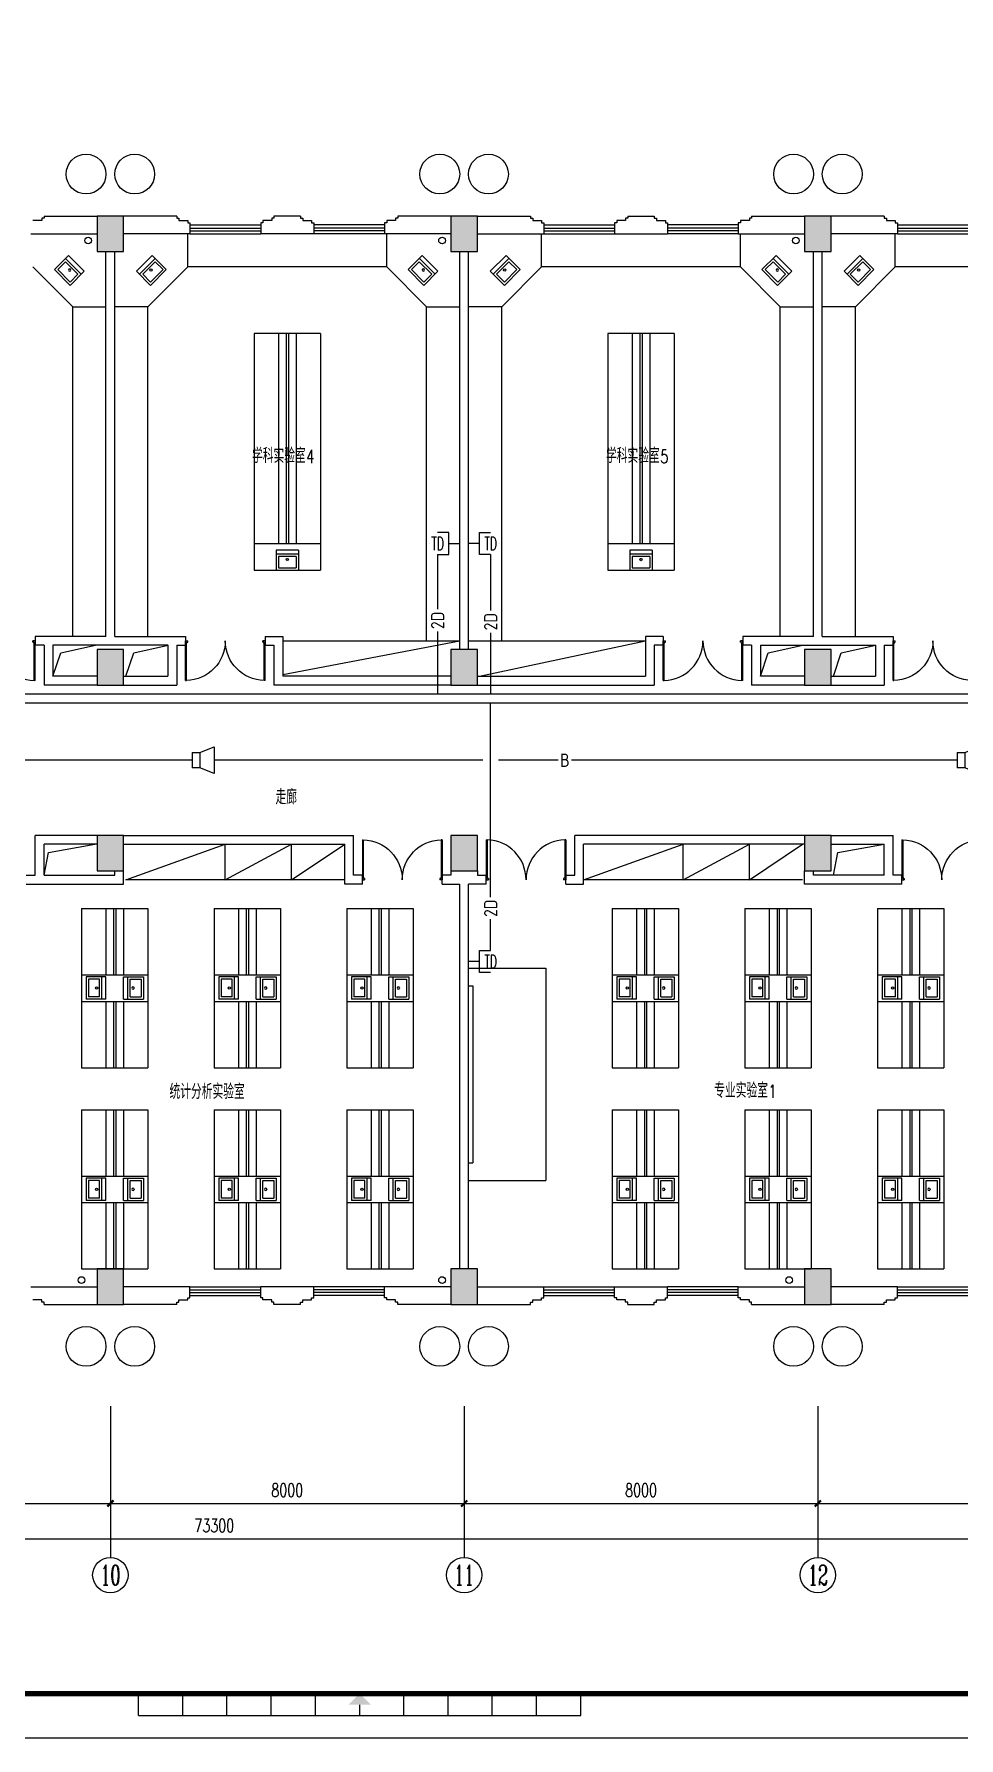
# Model space of a CAD drawing. Extents: x 190999 to 834799, y -200814 to 215286.
# Drawn here: x 361987 to 382901, y -12314 to 26201 of the extents above; entities that cross this region are included whole.
import ezdxf
from ezdxf.enums import TextEntityAlignment as Align

# ---------------------------------------------------------------- set-up
doc = ezdxf.new("R2010")
doc.units = 0
doc.header["$LTSCALE"] = 1000
doc.header["$MEASUREMENT"] = 0
for name, color, linetype in [('00-EQUIP', 3, 'Continuous'), ('00-SIG_TEXT', 7, 'Continuous'), ('00-WIRE-4', 6, 'Continuous'), ('A-墙线', 2, 'Continuous'), ('A-外包装修', 250, 'Continuous'), ('A-外窗', 145, 'Continuous'), ('A-家具', 250, 'Continuous'), ('A-门', 167, 'Continuous'), ('AXIS', 3, 'Continuous'), ('AXIS_TEXT', 7, 'Continuous'), ('COLUMN', 2, 'Continuous'), ('PUB_HATCH', 250, 'Continuous'), ('图框', 189, 'Continuous'), ('房间名称', 7, 'Continuous'), ('桥架', 1, 'Continuous'), ('洞口线', 177, 'Continuous'), ('雨水管', 3, 'Continuous')]:
    doc.layers.add(name, color=color, linetype=linetype)
doc.styles.add('-GBCBIGGBENOR', font='GBENOR.shx', dxfattribs={"bigfont": 'GBCBIG.shx'})
doc.styles.add('_COMPLEX', font='COMPLEX.shx', dxfattribs={"width": 0.5})
doc.styles.add('_TCH_AXIS', font='COMPLEX', dxfattribs={"bigfont": 'GBCBIG'})
doc.styles.add('_TCH_DIM', font='SIMPLEX', dxfattribs={"bigfont": 'GBCBIG'})
doc.styles.add('COMPLEX', font='COMPLEX')
doc.styles.add('DIM_FONT', font='SIMPLEX', dxfattribs={"width": 0.7, "bigfont": 'GBCBIG'})
doc.styles.get("Standard").update_dxf_attribs({"font": 'simhei.ttf'})
doc.styles.add('zz-1', font='arial.ttf', dxfattribs={"width": 0.8})
doc.dimstyles.new('DIMN', dxfattribs={"dimtxt": 300, "dimasz": 100, "dimexe": 250, "dimexo": 300, "dimgap": 150, "dimtad": 1, "dimdec": 0, "dimzin": 0, "dimdsep": 46, "dimtxsty": 'DIM_FONT', "dimblk": 'ARCHTICK', "dimcen": 0.09, "dimclrt": 7, "dimazin": 2, "dimtfac": 1, "dimtdec": 0, "dimtix": 1, "dimtmove": 2, "dimatfit": 3, "dimfxl": 0, "dimtolj": 1, "dimtzin": 0, "dimarcsym": 0})

# ---------------------------------------------------------------- blocks, each defined once
blk = doc.blocks.new('TJAD_TK_A0')
at = {"layer": '图框'}
for p, q in [((1517.5, -436.65), (1517.5, -431.65)), ((1527.5, -436.65), (1527.5, -431.65)), ((1537.5, -436.65), (1537.5, -431.65)), ((1547.5, -436.65), (1547.5, -431.65)), ((1557.5, -436.65), (1557.5, -431.65)), ((1577.5, -436.65), (1577.5, -431.65)), ((1587.5, -436.65), (1587.5, -431.65)), ((1597.5, -436.65), (1597.5, -431.65)), ((1607.5, -436.65), (1607.5, -431.65)), ((1617.5, -436.65), (1617.5, -431.65)), ((1517.5, -436.65), (1617.5, -436.65)), ((973, -441.7), (2162, -441.7))]:
    blk.add_line(p, q, dxfattribs=at)
at = {"layer": '图框', "const_width": 1.2}
blk.add_lwpolyline([(2152, -431.7), (2152, 389.3), (998, 389.3), (998, -431.7)], close=True, dxfattribs=at)
at = {"layer": '图框', "const_width": 0.3}
blk.add_lwpolyline([(1567.5, -434.15), (1567.5, -436.65)], dxfattribs=at)
at = {"layer": '图框'}
blk.add_solid([(1570, -434.15), (1565, -434.15), (1567.5, -431.65)], dxfattribs=at)
blk = doc.blocks.new('m1800')
at = {"layer": 'A-墙线'}
for p, q in [((-900, -100), (-900, 100)), ((900, -100), (900, 100))]:
    blk.add_line(p, q, dxfattribs=at)
at = {"layer": 'A-门'}
for p, q in [((-900, 900), (-900, 0)), ((-900, 900), (-880, 900)), ((-880, 900), (-880, 50)), ((880, 900), (880, 50)), ((900, 900), (880, 900)), ((900, 900), (900, 0)), ((-900, 50), (-870, 50)), ((-900, 0), (-850, 0)), ((-870, 50), (-870, 30)), ((-870, 30), (-850, 30)), ((-850, 30), (-850, 0)), ((850, 30), (850, 0)), ((870, 30), (850, 30)), ((900, 0), (850, 0)), ((870, 50), (870, 30)), ((900, 50), (870, 50))]:
    blk.add_line(p, q, dxfattribs=at)
for centre, start, end in [((-900, 0), 0, 88.7267), ((900, 0), 91.2733, 180)]:
    blk.add_arc(centre, 900, start, end, dxfattribs=at)
blk = doc.blocks.new('_ArchTick')
at = {"const_width": 0.5}
blk.add_lwpolyline([(-0.7, -0.7), (0.7, 0.7)], dxfattribs=at)
blk = doc.blocks.new('*D1012')
at = {"layer": 'AXIS', "color": 0, "lineweight": -2}
for p, q in [((355712, -5614), (355712, -7264)), ((363712, -5614), (363712, -7264)), ((355712, -7014), (363712, -7014))]:
    blk.add_line(p, q, dxfattribs=at)
at = {"layer": 'Defpoints', "color": 0}
for p in [(355712, -5314), (363712, -5314), (363712, -7014)]:
    blk.add_point(p, dxfattribs=at)
at = {"layer": 'AXIS', "color": 0, "lineweight": -2, "xscale": 100, "yscale": 100, "zscale": 100, "rotation": 180}
blk.add_blockref('_ArchTick', (355712, -7014), dxfattribs=at)
at = {"layer": 'AXIS', "color": 0, "lineweight": -2, "xscale": 100, "yscale": 100, "zscale": 100}
blk.add_blockref('_ArchTick', (363712, -7014), dxfattribs=at)
at = {"layer": 'AXIS', "color": 7, "insert": (359712, -6714), "char_height": 300, "attachment_point": 5, "style": 'DIM_FONT'}
blk.add_mtext('\\A1;8000', dxfattribs=at)
blk = doc.blocks.new('*D1013')
at = {"layer": 'AXIS', "color": 0, "lineweight": -2}
for p, q in [((363712, -5614), (363712, -7264)), ((371712, -5614), (371712, -7264)), ((363712, -7014), (371712, -7014))]:
    blk.add_line(p, q, dxfattribs=at)
at = {"layer": 'Defpoints', "color": 0}
for p in [(363712, -5314), (371712, -5314), (371712, -7014)]:
    blk.add_point(p, dxfattribs=at)
at = {"layer": 'AXIS', "color": 0, "lineweight": -2, "xscale": 100, "yscale": 100, "zscale": 100, "rotation": 180}
blk.add_blockref('_ArchTick', (363712, -7014), dxfattribs=at)
at = {"layer": 'AXIS', "color": 0, "lineweight": -2, "xscale": 100, "yscale": 100, "zscale": 100}
blk.add_blockref('_ArchTick', (371712, -7014), dxfattribs=at)
at = {"layer": 'AXIS', "color": 7, "insert": (367712, -6714), "char_height": 300, "attachment_point": 5, "style": 'DIM_FONT'}
blk.add_mtext('\\A1;8000', dxfattribs=at)
blk = doc.blocks.new('*D1014')
at = {"layer": 'AXIS', "color": 0, "lineweight": -2}
for p, q in [((371712, -5614), (371712, -7264)), ((379712, -5614), (379712, -7264)), ((371712, -7014), (379712, -7014))]:
    blk.add_line(p, q, dxfattribs=at)
at = {"layer": 'Defpoints', "color": 0}
for p in [(371712, -5314), (379712, -5314), (379712, -7014)]:
    blk.add_point(p, dxfattribs=at)
at = {"layer": 'AXIS', "color": 0, "lineweight": -2, "xscale": 100, "yscale": 100, "zscale": 100, "rotation": 180}
blk.add_blockref('_ArchTick', (371712, -7014), dxfattribs=at)
at = {"layer": 'AXIS', "color": 0, "lineweight": -2, "xscale": 100, "yscale": 100, "zscale": 100}
blk.add_blockref('_ArchTick', (379712, -7014), dxfattribs=at)
at = {"layer": 'AXIS', "color": 7, "insert": (375712, -6714), "char_height": 300, "attachment_point": 5, "style": 'DIM_FONT'}
blk.add_mtext('\\A1;8000', dxfattribs=at)
blk = doc.blocks.new('*D1015')
at = {"layer": 'AXIS', "color": 0, "lineweight": -2}
for p, q in [((379712, -5614), (379712, -7264)), ((387712, -5614), (387712, -7264)), ((379712, -7014), (387712, -7014))]:
    blk.add_line(p, q, dxfattribs=at)
at = {"layer": 'Defpoints', "color": 0}
for p in [(379712, -5314), (387712, -5314), (387712, -7014)]:
    blk.add_point(p, dxfattribs=at)
at = {"layer": 'AXIS', "color": 0, "lineweight": -2, "xscale": 100, "yscale": 100, "zscale": 100, "rotation": 180}
blk.add_blockref('_ArchTick', (379712, -7014), dxfattribs=at)
at = {"layer": 'AXIS', "color": 0, "lineweight": -2, "xscale": 100, "yscale": 100, "zscale": 100}
blk.add_blockref('_ArchTick', (387712, -7014), dxfattribs=at)
at = {"layer": 'AXIS', "color": 7, "insert": (383712, -6714), "char_height": 300, "attachment_point": 5, "style": 'DIM_FONT'}
blk.add_mtext('\\A1;8000', dxfattribs=at)
blk = doc.blocks.new('*D1019')
at = {"layer": 'AXIS', "color": 0, "lineweight": -2}
for p, q in [((329412, -5614), (329412, -8064)), ((402712, -5614), (402712, -8064)), ((329412, -7814), (402712, -7814))]:
    blk.add_line(p, q, dxfattribs=at)
at = {"layer": 'Defpoints', "color": 0}
for p in [(329412, -5314), (402712, -5314), (402712, -7814)]:
    blk.add_point(p, dxfattribs=at)
at = {"layer": 'AXIS', "color": 0, "lineweight": -2, "xscale": 100, "yscale": 100, "zscale": 100, "rotation": 180}
blk.add_blockref('_ArchTick', (329412, -7814), dxfattribs=at)
at = {"layer": 'AXIS', "color": 0, "lineweight": -2, "xscale": 100, "yscale": 100, "zscale": 100}
blk.add_blockref('_ArchTick', (402712, -7814), dxfattribs=at)
at = {"layer": 'AXIS', "color": 7, "insert": (366062, -7514), "char_height": 300, "attachment_point": 5, "style": 'DIM_FONT'}
blk.add_mtext('\\A1;73300', dxfattribs=at)
blk = doc.blocks.new('_AXISO')
blk.add_circle((0, 0), 0.5)
at = {"layer": 'AXIS_TEXT', "style": 'COMPLEX', "width": 1.041667}
blk.add_attdef('A', text='', height=0.56, dxfattribs=at).set_placement((-0.25, -0.28), (0.25, -0.28), align=Align.FIT)
blk = doc.blocks.new('$plan$00001609')
at = {"linetype": 'Continuous'}
for p, q in [((0, -251), (0, 251)), ((0, 251), (450, 251)), ((93, -251), (93, 251)), ((146, -199), (146, 199)), ((146, 199), (397, 199)), ((397, 199), (397, -199)), ((450, 251), (450, -251)), ((0, -251), (450, -251)), ((146, -199), (397, -199))]:
    blk.add_line(p, q, dxfattribs=at)
blk.add_line((238, 2), (238, 0))
blk.add_arc((212, 0), 26, 4.716, 0, dxfattribs=at)
at = {"style": 'zz-1'}
for tag in ['YSIZE', 'XSIZE']:
    blk.add_attdef(tag, (0, 0), '', height=0.5, dxfattribs=at)
blk = doc.blocks.new('_LINKPT1')
at = {"color": 0}
blk.add_line((0, 0), (0, 0), dxfattribs=at)
blk = doc.blocks.new('IO37IMB6')
for p, q in [((-0.5, 0.499), (-0.5, 0.999)), ((0.5, 0.999), (0.5, 0.499)), ((0.5, 0.499), (-0.5, 0.499)), ((0, 0.5), (0, 0))]:
    blk.add_line(p, q)
at = {"xscale": 0.002, "yscale": 0.002, "zscale": 0.002}
for p in [(0, 1.384), (-0.5, 0.499), (0, 0), (0.5, 0.499)]:
    blk.add_blockref('_LINKPT1', p, dxfattribs=at)
at = {"style": '_COMPLEX', "width": 0.6, "flags": 8}
blk.add_attdef('$TEXT$', text='', height=0.6, dxfattribs=at).set_placement((0, 1), align=Align.MIDDLE_CENTER)
at = {"flags": 9}
blk.add_attdef('A', (0, 0), '', height=0.00002, dxfattribs=at)
blk = doc.blocks.new('OS28WV87')
for p, q in [((0, 0.35), (0, -0.35)), ((0, 0.35), (0.35, 0.35)), ((0.35, 0.35), (1, 0.6)), ((0.35, 0.35), (0.35, -0.35)), ((1, 0.6), (1, -0.6)), ((0.35, -0.35), (0, -0.35)), ((1, -0.6), (0.35, -0.35))]:
    blk.add_line(p, q)
at = {"xscale": 0.002, "yscale": 0.002, "zscale": 0.002}
for p in [(0, 0), (0.175, 0.35), (1, 0), (0.175, -0.35)]:
    blk.add_blockref('_LINKPT1', p, dxfattribs=at)
at = {"flags": 9}
blk.add_attdef('A', (0, 0), '', height=0.00002, dxfattribs=at)

msp = doc.modelspace()

# ---------------------------------------------------------------- hatches: boundary and pattern name
at = {"layer": 'PUB_HATCH'}
for points in [[(364011.6, 21286.5), (364011.6, 22086.5), (363411.6, 22086.5), (363411.6, 21286.5)], [(372011.6, 21286.5), (372011.6, 22086.5), (371411.6, 22086.5), (371411.6, 21286.5)], [(380011.6, 21286.5), (380011.6, 22086.5), (379411.6, 22086.5), (379411.6, 21286.5)], [(364011.6, 11486.5), (364011.6, 12286.5), (363411.6, 12286.5), (363411.6, 11486.5)], [(372011.6, 11486.5), (372011.6, 12286.5), (371411.6, 12286.5), (371411.6, 11486.5)], [(380011.6, 11486.5), (380011.6, 12286.5), (379411.6, 12286.5), (379411.6, 11486.5)], [(364011.6, 7286.5), (364011.6, 8086.5), (363411.6, 8086.5), (363411.6, 7286.5)], [(372011.6, 7286.5), (372011.6, 8086.5), (371411.6, 8086.5), (371411.6, 7286.5)], [(380011.6, 7286.5), (380011.6, 8086.5), (379411.6, 8086.5), (379411.6, 7286.5)], [(364011.6, -2513.5), (364011.6, -1713.5), (363411.6, -1713.5), (363411.6, -2513.5)], [(372011.6, -2513.5), (372011.6, -1713.5), (371411.6, -1713.5), (371411.6, -2513.5)], [(380011.6, -2513.5), (380011.6, -1713.5), (379411.6, -1713.5), (379411.6, -2513.5)]]:
    msp.add_hatch(color=256, dxfattribs=at).paths.add_polyline_path(points)

# ---------------------------------------------------------------- linework, layer by layer
at = {"layer": '00-WIRE-4'}
for p, q in [((371112.1, 14436.5), (371112.1, 13199.6)), ((372311.1, 14436.5), (372311.1, 13170.6)), ((371112.1, 12699), (371112.1, 11286.5)), ((372311.1, 12670), (372311.1, 11286.5)), ((372311.1, 6691.8), (372311.1, 11086.5)), ((365561.6, 9786.5), (360486.1, 9786.5)), ((372136.1, 9786.5), (366061.6, 9786.5)), ((373838.2, 9786.5), (372486.1, 9786.5)), ((382861.6, 9786.5), (374143.2, 9786.5)), ((372311.1, 5486.5), (372311.1, 6191.2))]:
    msp.add_line(p, q, dxfattribs=at)
at = {"layer": 'A-墙线'}
for p, q in [((362161.6, 21986.5), (361961.6, 21986.5)), ((362161.6, 22036.5), (362161.6, 21986.5)), ((362211.6, 22036.5), (362161.6, 22036.5)), ((362211.6, 22086.5), (363411.6, 22086.5)), ((362211.6, 22086.5), (362211.6, 22036.5)), ((365211.6, 22086.5), (364011.6, 22086.5)), ((365211.6, 22086.5), (365211.6, 22036.5)), ((365211.6, 22036.5), (365261.6, 22036.5)), ((365261.6, 22036.5), (365261.6, 21986.5)), ((365261.6, 21986.5), (365461.6, 21986.5)), ((365461.6, 21986.5), (365461.6, 21936.5)), ((367161.6, 21986.5), (367161.6, 21936.5)), ((367361.6, 21986.5), (367161.6, 21986.5)), ((367361.6, 22036.5), (367361.6, 21986.5)), ((367411.6, 22036.5), (367361.6, 22036.5)), ((368011.6, 22086.5), (367411.6, 22086.5)), ((367411.6, 22086.5), (367411.6, 22036.5)), ((368011.6, 22086.5), (368011.6, 22036.5)), ((368011.6, 22036.5), (368061.6, 22036.5)), ((368061.6, 22036.5), (368061.6, 21986.5)), ((368061.6, 21986.5), (368261.6, 21986.5)), ((368261.6, 21986.5), (368261.6, 21936.5)), ((369961.6, 21986.5), (369961.6, 21936.5)), ((370161.6, 21986.5), (369961.6, 21986.5)), ((370161.6, 22036.5), (370161.6, 21986.5)), ((370211.6, 22036.5), (370161.6, 22036.5)), ((371411.6, 22086.5), (370211.6, 22086.5)), ((370211.6, 22086.5), (370211.6, 22036.5)), ((372011.6, 22086.5), (373211.6, 22086.5)), ((373211.6, 22086.5), (373211.6, 22036.5)), ((373211.6, 22036.5), (373261.6, 22036.5)), ((373261.6, 22036.5), (373261.6, 21986.5)), ((373261.6, 21986.5), (373461.6, 21986.5)), ((373461.6, 21986.5), (373461.6, 21936.5)), ((375161.6, 21986.5), (375161.6, 21936.5)), ((375361.6, 21986.5), (375161.6, 21986.5)), ((375361.6, 22036.5), (375361.6, 21986.5)), ((375411.6, 22036.5), (375361.6, 22036.5)), ((375411.6, 22086.5), (376011.6, 22086.5)), ((375411.6, 22086.5), (375411.6, 22036.5)), ((376011.6, 22086.5), (376011.6, 22036.5)), ((376011.6, 22036.5), (376061.6, 22036.5)), ((376061.6, 22036.5), (376061.6, 21986.5)), ((376061.6, 21986.5), (376261.6, 21986.5)), ((376261.6, 21986.5), (376261.6, 21936.5)), ((377961.6, 21986.5), (377961.6, 21936.5)), ((378161.6, 21986.5), (377961.6, 21986.5)), ((378161.6, 22036.5), (378161.6, 21986.5)), ((378211.6, 22036.5), (378161.6, 22036.5)), ((378211.6, 22086.5), (379411.6, 22086.5)), ((378211.6, 22086.5), (378211.6, 22036.5)), ((381211.6, 22086.5), (380011.6, 22086.5)), ((381211.6, 22086.5), (381211.6, 22036.5)), ((381211.6, 22036.5), (381261.6, 22036.5)), ((381261.6, 22036.5), (381261.6, 21986.5)), ((381261.6, 21986.5), (381461.6, 21986.5)), ((381461.6, 21986.5), (381461.6, 21936.5)), ((361911.6, 21686.5), (363411.6, 21686.5)), ((365511.6, 21686.5), (364011.6, 21686.5)), ((365461.6, 21936.5), (365511.6, 21936.5)), ((365511.6, 21936.5), (365511.6, 21686.5)), ((367161.6, 21936.5), (367111.6, 21936.5)), ((367111.6, 21936.5), (367111.6, 21686.5)), ((368311.6, 21686.5), (367111.6, 21686.5)), ((368261.6, 21936.5), (368311.6, 21936.5)), ((368311.6, 21936.5), (368311.6, 21686.5)), ((369961.6, 21936.5), (369911.6, 21936.5)), ((369911.6, 21936.5), (369911.6, 21686.5)), ((371411.6, 21686.5), (369911.6, 21686.5)), ((372011.6, 21686.5), (373511.6, 21686.5)), ((373461.6, 21936.5), (373511.6, 21936.5)), ((373511.6, 21936.5), (373511.6, 21686.5)), ((375161.6, 21936.5), (375111.6, 21936.5)), ((375111.6, 21936.5), (375111.6, 21686.5)), ((375111.6, 21686.5), (376311.6, 21686.5)), ((376261.6, 21936.5), (376311.6, 21936.5)), ((376311.6, 21936.5), (376311.6, 21686.5)), ((377961.6, 21936.5), (377911.6, 21936.5)), ((377911.6, 21936.5), (377911.6, 21686.5)), ((377911.6, 21686.5), (379411.6, 21686.5)), ((381511.6, 21686.5), (380011.6, 21686.5)), ((381461.6, 21936.5), (381511.6, 21936.5)), ((381511.6, 21936.5), (381511.6, 21686.5)), ((363611.6, 12586.5), (363611.6, 21286.5)), ((363811.6, 12586.5), (363811.6, 21286.5)), ((371611.6, 12286.5), (371611.6, 21286.5)), ((371811.6, 12286.5), (371811.6, 21286.5)), ((379611.6, 12586.5), (379611.6, 21286.5)), ((379811.6, 12586.5), (379811.6, 21286.5)), ((363611.6, 12586.5), (362011.6, 12586.5)), ((362211.6, 12386.5), (362011.6, 12386.5)), ((362211.6, 12386.5), (362211.6, 11486.5)), ((365011.6, 12386.5), (362411.6, 12386.5)), ((362411.6, 12386.5), (362411.6, 11686.5)), ((363811.6, 12586.5), (365411.6, 12586.5)), ((365011.6, 12386.5), (365011.6, 11686.5)), ((365211.6, 12386.5), (365411.6, 12386.5)), ((365211.6, 12386.5), (365211.6, 11486.5)), ((367211.6, 12586.5), (367611.6, 12586.5)), ((367211.6, 12386.5), (367411.6, 12386.5)), ((367411.6, 12386.5), (367411.6, 11486.5)), ((367611.6, 12586.5), (367611.6, 11686.5)), ((376211.6, 12586.5), (375811.6, 12586.5)), ((375811.6, 12586.5), (375811.6, 11686.5)), ((376211.6, 12386.5), (376011.6, 12386.5)), ((376011.6, 12386.5), (376011.6, 11486.5)), ((379611.6, 12586.5), (378011.6, 12586.5)), ((378211.6, 12386.5), (378011.6, 12386.5)), ((378211.6, 12386.5), (378211.6, 11486.5)), ((378411.6, 12386.5), (381011.6, 12386.5)), ((378411.6, 12386.5), (378411.6, 11686.5)), ((379811.6, 12586.5), (381411.6, 12586.5)), ((381011.6, 12386.5), (381011.6, 11686.5)), ((381211.6, 12386.5), (381411.6, 12386.5)), ((381211.6, 12386.5), (381211.6, 11486.5)), ((363411.6, 11686.5), (362411.6, 11686.5)), ((364011.6, 11686.5), (365011.6, 11686.5)), ((371411.6, 11686.5), (367611.6, 11686.5)), ((372011.6, 11686.5), (375811.6, 11686.5)), ((379411.6, 11686.5), (378411.6, 11686.5)), ((380011.6, 11686.5), (381011.6, 11686.5)), ((363411.6, 11486.5), (362211.6, 11486.5)), ((364011.6, 11486.5), (365211.6, 11486.5)), ((371411.6, 11486.5), (367411.6, 11486.5)), ((372011.6, 11486.5), (376011.6, 11486.5)), ((379411.6, 11486.5), (378211.6, 11486.5)), ((380011.6, 11486.5), (381211.6, 11486.5)), ((362011.6, 7186.5), (362011.6, 8086.5)), ((363411.6, 8086.5), (362011.6, 8086.5)), ((362211.6, 7186.5), (362211.6, 7886.5)), ((363411.6, 7886.5), (362211.6, 7886.5)), ((364011.6, 8086.5), (369211.6, 8086.5)), ((364011.6, 7886.5), (369011.6, 7886.5)), ((369011.6, 6986.5), (369011.6, 7886.5)), ((369211.6, 7186.5), (369211.6, 8086.5)), ((379411.6, 8086.5), (374211.6, 8086.5)), ((374211.6, 7186.5), (374211.6, 8086.5)), ((379411.6, 7886.5), (374411.6, 7886.5)), ((374411.6, 6986.5), (374411.6, 7886.5)), ((380011.6, 8086.5), (381411.6, 8086.5)), ((380011.6, 7886.5), (381211.6, 7886.5)), ((381211.6, 7186.5), (381211.6, 7886.5)), ((381411.6, 7186.5), (381411.6, 8086.5)), ((361811.6, 7186.5), (362011.6, 7186.5)), ((361811.6, 6986.5), (364011.6, 6986.5)), ((362211.6, 7186.5), (363811.6, 7186.5)), ((363811.6, 7186.5), (363811.6, 7286.5)), ((364011.6, 6986.5), (364011.6, 7286.5)), ((369411.6, 6986.5), (369011.6, 6986.5)), ((369411.6, 7186.5), (369211.6, 7186.5)), ((371411.6, 7186.5), (371211.6, 7186.5)), ((371211.6, 6986.5), (371611.6, 6986.5)), ((371411.6, 7286.5), (371411.6, 7186.5)), ((371611.6, -1713.5), (371611.6, 6986.5)), ((371811.6, -1713.5), (371811.6, 6986.5)), ((372211.6, 6986.5), (371811.6, 6986.5)), ((372011.6, 7286.5), (372011.6, 7186.5)), ((372011.6, 7186.5), (372211.6, 7186.5)), ((374011.6, 7186.5), (374211.6, 7186.5)), ((374011.6, 6986.5), (374411.6, 6986.5)), ((379411.6, 6986.5), (379411.6, 7286.5)), ((381611.6, 6986.5), (379411.6, 6986.5)), ((379611.6, 7186.5), (379611.6, 7286.5)), ((381211.6, 7186.5), (379611.6, 7186.5)), ((381611.6, 7186.5), (381411.6, 7186.5)), ((361911.6, -2113.5), (363411.6, -2113.5)), ((365511.6, -2113.5), (364011.6, -2113.5)), ((365511.6, -2363.5), (365511.6, -2113.5)), ((368311.6, -2113.5), (367111.6, -2113.5)), ((367111.6, -2363.5), (367111.6, -2113.5)), ((368311.6, -2363.5), (368311.6, -2113.5)), ((371411.6, -2113.5), (369911.6, -2113.5)), ((369911.6, -2363.5), (369911.6, -2113.5)), ((372011.6, -2113.5), (373511.6, -2113.5)), ((373511.6, -2363.5), (373511.6, -2113.5)), ((375111.6, -2113.5), (376311.6, -2113.5)), ((375111.6, -2363.5), (375111.6, -2113.5)), ((376311.6, -2363.5), (376311.6, -2113.5)), ((377911.6, -2113.5), (379411.6, -2113.5)), ((377911.6, -2363.5), (377911.6, -2113.5)), ((381511.6, -2113.5), (380011.6, -2113.5)), ((381511.6, -2363.5), (381511.6, -2113.5)), ((362161.6, -2413.5), (361961.6, -2413.5)), ((362161.6, -2463.5), (362161.6, -2413.5)), ((362211.6, -2463.5), (362161.6, -2463.5)), ((362211.6, -2513.5), (362211.6, -2463.5)), ((362211.6, -2513.5), (363411.6, -2513.5)), ((365211.6, -2513.5), (364011.6, -2513.5)), ((365211.6, -2513.5), (365211.6, -2463.5)), ((365211.6, -2463.5), (365261.6, -2463.5)), ((365261.6, -2463.5), (365261.6, -2413.5)), ((365261.6, -2413.5), (365461.6, -2413.5)), ((365461.6, -2363.5), (365511.6, -2363.5)), ((365461.6, -2413.5), (365461.6, -2363.5)), ((367161.6, -2363.5), (367111.6, -2363.5)), ((367161.6, -2413.5), (367161.6, -2363.5)), ((367361.6, -2413.5), (367161.6, -2413.5)), ((367361.6, -2463.5), (367361.6, -2413.5)), ((367411.6, -2463.5), (367361.6, -2463.5)), ((367411.6, -2513.5), (367411.6, -2463.5)), ((368011.6, -2513.5), (367411.6, -2513.5)), ((368011.6, -2513.5), (368011.6, -2463.5)), ((368011.6, -2463.5), (368061.6, -2463.5)), ((368061.6, -2463.5), (368061.6, -2413.5)), ((368061.6, -2413.5), (368261.6, -2413.5)), ((368261.6, -2363.5), (368311.6, -2363.5)), ((368261.6, -2413.5), (368261.6, -2363.5)), ((369961.6, -2363.5), (369911.6, -2363.5)), ((369961.6, -2413.5), (369961.6, -2363.5)), ((370161.6, -2413.5), (369961.6, -2413.5)), ((370161.6, -2463.5), (370161.6, -2413.5)), ((370211.6, -2463.5), (370161.6, -2463.5)), ((370211.6, -2513.5), (370211.6, -2463.5)), ((371411.6, -2513.5), (370211.6, -2513.5)), ((372011.6, -2513.5), (373211.6, -2513.5)), ((373211.6, -2513.5), (373211.6, -2463.5)), ((373211.6, -2463.5), (373261.6, -2463.5)), ((373261.6, -2463.5), (373261.6, -2413.5)), ((373261.6, -2413.5), (373461.6, -2413.5)), ((373461.6, -2363.5), (373511.6, -2363.5)), ((373461.6, -2413.5), (373461.6, -2363.5)), ((375161.6, -2363.5), (375111.6, -2363.5)), ((375161.6, -2413.5), (375161.6, -2363.5)), ((375361.6, -2413.5), (375161.6, -2413.5)), ((375361.6, -2463.5), (375361.6, -2413.5)), ((375411.6, -2463.5), (375361.6, -2463.5)), ((375411.6, -2513.5), (375411.6, -2463.5)), ((375411.6, -2513.5), (376011.6, -2513.5)), ((376011.6, -2513.5), (376011.6, -2463.5)), ((376011.6, -2463.5), (376061.6, -2463.5)), ((376061.6, -2463.5), (376061.6, -2413.5)), ((376061.6, -2413.5), (376261.6, -2413.5)), ((376261.6, -2363.5), (376311.6, -2363.5)), ((376261.6, -2413.5), (376261.6, -2363.5)), ((377961.6, -2363.5), (377911.6, -2363.5)), ((377961.6, -2413.5), (377961.6, -2363.5)), ((378161.6, -2413.5), (377961.6, -2413.5)), ((378161.6, -2463.5), (378161.6, -2413.5)), ((378211.6, -2463.5), (378161.6, -2463.5)), ((378211.6, -2513.5), (378211.6, -2463.5)), ((378211.6, -2513.5), (379411.6, -2513.5)), ((381211.6, -2513.5), (380011.6, -2513.5)), ((381211.6, -2513.5), (381211.6, -2463.5)), ((381211.6, -2463.5), (381261.6, -2463.5)), ((381261.6, -2463.5), (381261.6, -2413.5)), ((381261.6, -2413.5), (381461.6, -2413.5)), ((381461.6, -2363.5), (381511.6, -2363.5)), ((381461.6, -2413.5), (381461.6, -2363.5))]:
    msp.add_line(p, q, dxfattribs=at)
at = {"layer": 'A-外包装修'}
for centre in [(363161.6, 23036.5), (364261.6, 23036.5), (371161.6, 23036.5), (372261.6, 23036.5), (379161.6, 23036.5), (380261.6, 23036.5), (363161.6, -3463.5), (364261.6, -3463.5), (371161.6, -3463.5), (372261.6, -3463.5), (379161.6, -3463.5), (380261.6, -3463.5)]:
    msp.add_circle(centre, 450, dxfattribs=at)
at = {"layer": 'A-外窗'}
for p, q in [((365511.6, 21886.5), (367111.6, 21886.5)), ((365511.6, 21816.5), (367111.6, 21816.5)), ((365511.6, 21756.5), (367111.6, 21756.5)), ((365511.6, 21686.5), (367111.6, 21686.5)), ((369911.6, 21886.5), (368311.6, 21886.5)), ((369911.6, 21816.5), (368311.6, 21816.5)), ((369911.6, 21756.5), (368311.6, 21756.5)), ((369911.6, 21686.5), (368311.6, 21686.5)), ((373511.6, 21886.5), (375111.6, 21886.5)), ((373511.6, 21816.5), (375111.6, 21816.5)), ((373511.6, 21756.5), (375111.6, 21756.5)), ((373511.6, 21686.5), (375111.6, 21686.5)), ((377911.6, 21886.5), (376311.6, 21886.5)), ((377911.6, 21816.5), (376311.6, 21816.5)), ((377911.6, 21756.5), (376311.6, 21756.5)), ((377911.6, 21686.5), (376311.6, 21686.5)), ((381511.6, 21886.5), (383111.6, 21886.5)), ((381511.6, 21816.5), (383111.6, 21816.5)), ((381511.6, 21756.5), (383111.6, 21756.5)), ((381511.6, 21686.5), (383111.6, 21686.5)), ((365511.6, -2113.5), (367111.6, -2113.5)), ((365511.6, -2183.5), (367111.6, -2183.5)), ((365511.6, -2243.5), (367111.6, -2243.5)), ((369911.6, -2113.5), (368311.6, -2113.5)), ((369911.6, -2183.5), (368311.6, -2183.5)), ((369911.6, -2243.5), (368311.6, -2243.5)), ((373511.6, -2113.5), (375111.6, -2113.5)), ((373511.6, -2183.5), (375111.6, -2183.5)), ((373511.6, -2243.5), (375111.6, -2243.5)), ((377911.6, -2113.5), (376311.6, -2113.5)), ((377911.6, -2183.5), (376311.6, -2183.5)), ((377911.6, -2243.5), (376311.6, -2243.5)), ((381511.6, -2113.5), (383111.6, -2113.5)), ((381511.6, -2183.5), (383111.6, -2183.5)), ((381511.6, -2243.5), (383111.6, -2243.5)), ((365511.6, -2313.5), (367111.6, -2313.5)), ((369911.6, -2313.5), (368311.6, -2313.5)), ((373511.6, -2313.5), (375111.6, -2313.5)), ((377911.6, -2313.5), (376311.6, -2313.5)), ((381511.6, -2313.5), (383111.6, -2313.5))]:
    msp.add_line(p, q, dxfattribs=at)
at = {"layer": 'A-家具'}
for p, q in [((365461.6, 20936.5), (365461.6, 21686.5)), ((369961.6, 20936.5), (369961.6, 21686.5)), ((373461.6, 20936.5), (373461.6, 21686.5)), ((377961.6, 20936.5), (377961.6, 21686.5)), ((381461.6, 20936.5), (381461.6, 21686.5)), ((361961.6, 20936.5), (362861.6, 20036.5)), ((365461.6, 20936.5), (364561.6, 20036.5)), ((369961.6, 20936.5), (365461.6, 20936.5)), ((369961.6, 20936.5), (370861.6, 20036.5)), ((373461.6, 20936.5), (372561.6, 20036.5)), ((377961.6, 20936.5), (373461.6, 20936.5)), ((377961.6, 20936.5), (378861.6, 20036.5)), ((381461.6, 20936.5), (380561.6, 20036.5)), ((385961.6, 20936.5), (381461.6, 20936.5)), ((362861.6, 12586.5), (362861.6, 20036.5)), ((362861.6, 20036.5), (363611.6, 20036.5)), ((364561.6, 20036.5), (363811.6, 20036.5)), ((364561.6, 12586.5), (364561.6, 20036.5)), ((370861.6, 12486.5), (370861.6, 20036.5)), ((370861.6, 20036.5), (371611.6, 20036.5)), ((372561.6, 20036.5), (371811.6, 20036.5)), ((372561.6, 12486.5), (372561.6, 20036.5)), ((378861.6, 12586.5), (378861.6, 20036.5)), ((378861.6, 20036.5), (379611.6, 20036.5)), ((380561.6, 20036.5), (379811.6, 20036.5)), ((380561.6, 12586.5), (380561.6, 20036.5)), ((368461.6, 19436.5), (366961.6, 19436.5)), ((366961.6, 19436.5), (366961.6, 14086.5)), ((367511.6, 19436.5), (367511.6, 14686.5)), ((367686.6, 19436.5), (367686.6, 14686.5)), ((367736.6, 19436.5), (367736.6, 14686.5)), ((367911.6, 19436.5), (367911.6, 14686.5)), ((368461.6, 19436.5), (368461.6, 14086.5)), ((376461.6, 19436.5), (374961.6, 19436.5)), ((374961.6, 19436.5), (374961.6, 14086.5)), ((375511.6, 19436.5), (375511.6, 14686.5)), ((375686.6, 19436.5), (375686.6, 14686.5)), ((375736.6, 19436.5), (375736.6, 14686.5)), ((375911.6, 19436.5), (375911.6, 14686.5)), ((376461.6, 19436.5), (376461.6, 14086.5)), ((366961.6, 14686.5), (368461.6, 14686.5)), ((374961.6, 14686.5), (376461.6, 14686.5)), ((366961.6, 14086.5), (368461.6, 14086.5)), ((374961.6, 14086.5), (376461.6, 14086.5)), ((367611.6, 12486.5), (371611.6, 12486.5)), ((367611.6, 11724.6), (371611.6, 12486.5)), ((371811.6, 12486.5), (375811.6, 12486.5)), ((372061.6, 11686.5), (375811.6, 12486.5)), ((364061.6, 7086.5), (366311.6, 7886.5)), ((366311.6, 7086.5), (366311.6, 7886.5)), ((366311.6, 7086.5), (367811.6, 7886.5)), ((367811.6, 7086.5), (367811.6, 7886.5)), ((367811.6, 7086.5), (369011.6, 7886.5)), ((374411.6, 7086.5), (376661.6, 7886.5)), ((376661.6, 7086.5), (376661.6, 7886.5)), ((376661.6, 7086.5), (378161.6, 7886.5)), ((378161.6, 7086.5), (378161.6, 7886.5)), ((378161.6, 7086.5), (379361.6, 7886.5)), ((369011.6, 7086.5), (364061.6, 7086.5)), ((379361.6, 7086.5), (374411.6, 7086.5)), ((363061.6, 6436.5), (363061.6, 2836.5)), ((363061.6, 6436.5), (364561.6, 6436.5)), ((363611.6, 6436.5), (363611.6, 4936.5)), ((363786.6, 6436.5), (363786.6, 4936.5)), ((363836.6, 6436.5), (363836.6, 4936.5)), ((364011.6, 6436.5), (364011.6, 4936.5)), ((364561.6, 6436.5), (364561.6, 2836.5)), ((366061.6, 6436.5), (366061.6, 2836.5)), ((366061.6, 6436.5), (367561.6, 6436.5)), ((366611.6, 6436.5), (366611.6, 4936.5)), ((366786.6, 6436.5), (366786.6, 4936.5)), ((366836.6, 6436.5), (366836.6, 4936.5)), ((367011.6, 6436.5), (367011.6, 4936.5)), ((367561.6, 6436.5), (367561.6, 2836.5)), ((369061.6, 6436.5), (369061.6, 2836.5)), ((369061.6, 6436.5), (370561.6, 6436.5)), ((369611.6, 6436.5), (369611.6, 4936.5)), ((369786.6, 6436.5), (369786.6, 4936.5)), ((369836.6, 6436.5), (369836.6, 4936.5)), ((370011.6, 6436.5), (370011.6, 4936.5)), ((370561.6, 6436.5), (370561.6, 2836.5)), ((375061.6, 6436.5), (375061.6, 2836.5)), ((375061.6, 6436.5), (376561.6, 6436.5)), ((375611.6, 6436.5), (375611.6, 4936.5)), ((375786.6, 6436.5), (375786.6, 4936.5)), ((375836.6, 6436.5), (375836.6, 4936.5)), ((376011.6, 6436.5), (376011.6, 4936.5)), ((376561.6, 6436.5), (376561.6, 2836.5)), ((378061.6, 6436.5), (378061.6, 2836.5)), ((378061.6, 6436.5), (379561.6, 6436.5)), ((378611.6, 6436.5), (378611.6, 4936.5)), ((378786.6, 6436.5), (378786.6, 4936.5)), ((378836.6, 6436.5), (378836.6, 4936.5)), ((379011.6, 6436.5), (379011.6, 4936.5)), ((379561.6, 6436.5), (379561.6, 2836.5)), ((381061.6, 6436.5), (381061.6, 2836.5)), ((381061.6, 6436.5), (382561.6, 6436.5)), ((381611.6, 6436.5), (381611.6, 4936.5)), ((381786.6, 6436.5), (381786.6, 4936.5)), ((381836.6, 6436.5), (381836.6, 4936.5)), ((382011.6, 6436.5), (382011.6, 4936.5)), ((382561.6, 6436.5), (382561.6, 2836.5)), ((371811.6, 5086.5), (373561.6, 5086.5)), ((373561.6, 5086.5), (373561.6, 286.5)), ((363061.6, 4936.5), (364561.6, 4936.5)), ((366061.6, 4936.5), (367561.6, 4936.5)), ((369061.6, 4936.5), (370561.6, 4936.5)), ((371811.6, 4686.5), (371911.6, 4686.5)), ((371911.6, 4686.5), (371911.6, 686.5)), ((375061.6, 4936.5), (376561.6, 4936.5)), ((378061.6, 4936.5), (379561.6, 4936.5)), ((381061.6, 4936.5), (382561.6, 4936.5)), ((363061.6, 4336.5), (364561.6, 4336.5)), ((363611.6, 4336.5), (363611.6, 2836.5)), ((363786.6, 4336.5), (363786.6, 2836.5)), ((363836.6, 4336.5), (363836.6, 2836.5)), ((364011.6, 4336.5), (364011.6, 2836.5)), ((366061.6, 4336.5), (367561.6, 4336.5)), ((366611.6, 4336.5), (366611.6, 2836.5)), ((366786.6, 4336.5), (366786.6, 2836.5)), ((366836.6, 4336.5), (366836.6, 2836.5)), ((367011.6, 4336.5), (367011.6, 2836.5)), ((369061.6, 4336.5), (370561.6, 4336.5)), ((369611.6, 4336.5), (369611.6, 2836.5)), ((369786.6, 4336.5), (369786.6, 2836.5)), ((369836.6, 4336.5), (369836.6, 2836.5)), ((370011.6, 4336.5), (370011.6, 2836.5)), ((375061.6, 4336.5), (376561.6, 4336.5)), ((375611.6, 4336.5), (375611.6, 2836.5)), ((375786.6, 4336.5), (375786.6, 2836.5)), ((375836.6, 4336.5), (375836.6, 2836.5)), ((376011.6, 4336.5), (376011.6, 2836.5)), ((378061.6, 4336.5), (379561.6, 4336.5)), ((378611.6, 4336.5), (378611.6, 2836.5)), ((378786.6, 4336.5), (378786.6, 2836.5)), ((378836.6, 4336.5), (378836.6, 2836.5)), ((379011.6, 4336.5), (379011.6, 2836.5)), ((381061.6, 4336.5), (382561.6, 4336.5)), ((381611.6, 4336.5), (381611.6, 2836.5)), ((381786.6, 4336.5), (381786.6, 2836.5)), ((381836.6, 4336.5), (381836.6, 2836.5)), ((382011.6, 4336.5), (382011.6, 2836.5)), ((363061.6, 2836.5), (364561.6, 2836.5)), ((366061.6, 2836.5), (367561.6, 2836.5)), ((369061.6, 2836.5), (370561.6, 2836.5)), ((375061.6, 2836.5), (376561.6, 2836.5)), ((378061.6, 2836.5), (379561.6, 2836.5)), ((381061.6, 2836.5), (382561.6, 2836.5)), ((363061.6, 1886.5), (363061.6, -1713.5)), ((363061.6, 1886.5), (364561.6, 1886.5)), ((363611.6, 1886.5), (363611.6, 386.5)), ((363786.6, 1886.5), (363786.6, 386.5)), ((363836.6, 1886.5), (363836.6, 386.5)), ((364011.6, 1886.5), (364011.6, 386.5)), ((364561.6, 1886.5), (364561.6, -1713.5)), ((366061.6, 1886.5), (366061.6, -1713.5)), ((366061.6, 1886.5), (367561.6, 1886.5)), ((366611.6, 1886.5), (366611.6, 386.5)), ((366786.6, 1886.5), (366786.6, 386.5)), ((366836.6, 1886.5), (366836.6, 386.5)), ((367011.6, 1886.5), (367011.6, 386.5)), ((367561.6, 1886.5), (367561.6, -1713.5)), ((369061.6, 1886.5), (369061.6, -1713.5)), ((369061.6, 1886.5), (370561.6, 1886.5)), ((369611.6, 1886.5), (369611.6, 386.5)), ((369786.6, 1886.5), (369786.6, 386.5)), ((369836.6, 1886.5), (369836.6, 386.5)), ((370011.6, 1886.5), (370011.6, 386.5)), ((370561.6, 1886.5), (370561.6, -1713.5)), ((375061.6, 1886.5), (375061.6, -1713.5)), ((375061.6, 1886.5), (376561.6, 1886.5)), ((375611.6, 1886.5), (375611.6, 386.5)), ((375786.6, 1886.5), (375786.6, 386.5)), ((375836.6, 1886.5), (375836.6, 386.5)), ((376011.6, 1886.5), (376011.6, 386.5)), ((376561.6, 1886.5), (376561.6, -1713.5)), ((378061.6, 1886.5), (378061.6, -1713.5)), ((378061.6, 1886.5), (379561.6, 1886.5)), ((378611.6, 1886.5), (378611.6, 386.5)), ((378786.6, 1886.5), (378786.6, 386.5)), ((378836.6, 1886.5), (378836.6, 386.5)), ((379011.6, 1886.5), (379011.6, 386.5)), ((379561.6, 1886.5), (379561.6, -1713.5)), ((381061.6, 1886.5), (381061.6, -1713.5)), ((381061.6, 1886.5), (382561.6, 1886.5)), ((381611.6, 1886.5), (381611.6, 386.5)), ((381786.6, 1886.5), (381786.6, 386.5)), ((381836.6, 1886.5), (381836.6, 386.5)), ((382011.6, 1886.5), (382011.6, 386.5)), ((382561.6, 1886.5), (382561.6, -1713.5)), ((363061.6, 386.5), (364561.6, 386.5)), ((366061.6, 386.5), (367561.6, 386.5)), ((369061.6, 386.5), (370561.6, 386.5)), ((371811.6, 686.5), (371911.6, 686.5)), ((375061.6, 386.5), (376561.6, 386.5)), ((378061.6, 386.5), (379561.6, 386.5)), ((381061.6, 386.5), (382561.6, 386.5)), ((371811.6, 286.5), (373561.6, 286.5)), ((363061.6, -213.5), (364561.6, -213.5)), ((363611.6, -213.5), (363611.6, -1713.5)), ((363786.6, -213.5), (363786.6, -1713.5)), ((363836.6, -213.5), (363836.6, -1713.5)), ((364011.6, -213.5), (364011.6, -1713.5)), ((366061.6, -213.5), (367561.6, -213.5)), ((366611.6, -213.5), (366611.6, -1713.5)), ((366786.6, -213.5), (366786.6, -1713.5)), ((366836.6, -213.5), (366836.6, -1713.5)), ((367011.6, -213.5), (367011.6, -1713.5)), ((369061.6, -213.5), (370561.6, -213.5)), ((369611.6, -213.5), (369611.6, -1713.5)), ((369786.6, -213.5), (369786.6, -1713.5)), ((369836.6, -213.5), (369836.6, -1713.5)), ((370011.6, -213.5), (370011.6, -1713.5)), ((375061.6, -213.5), (376561.6, -213.5)), ((375611.6, -213.5), (375611.6, -1713.5)), ((375786.6, -213.5), (375786.6, -1713.5)), ((375836.6, -213.5), (375836.6, -1713.5)), ((376011.6, -213.5), (376011.6, -1713.5)), ((378061.6, -213.5), (379561.6, -213.5)), ((378611.6, -213.5), (378611.6, -1713.5)), ((378786.6, -213.5), (378786.6, -1713.5)), ((378836.6, -213.5), (378836.6, -1713.5)), ((379011.6, -213.5), (379011.6, -1713.5)), ((381061.6, -213.5), (382561.6, -213.5)), ((381611.6, -213.5), (381611.6, -1713.5)), ((381786.6, -213.5), (381786.6, -1713.5)), ((381836.6, -213.5), (381836.6, -1713.5)), ((382011.6, -213.5), (382011.6, -1713.5)), ((363061.6, -1713.5), (364561.6, -1713.5)), ((366061.6, -1713.5), (367561.6, -1713.5)), ((369061.6, -1713.5), (370561.6, -1713.5)), ((375061.6, -1713.5), (376561.6, -1713.5)), ((378061.6, -1713.5), (379561.6, -1713.5)), ((381061.6, -1713.5), (382561.6, -1713.5))]:
    msp.add_line(p, q, dxfattribs=at)
at = {"layer": 'AXIS'}
for p, q in [((363711.6, -4813.5), (363711.6, -8232.6)), ((371711.6, -4813.5), (371711.6, -8232.6)), ((379711.6, -4813.5), (379711.6, -8232.6))]:
    msp.add_line(p, q, dxfattribs=at)
at = {"layer": 'COLUMN'}
for p, q in [((364011.6, 22086.5), (363411.6, 22086.5)), ((363411.6, 22086.5), (363411.6, 21286.5)), ((364011.6, 21286.5), (364011.6, 22086.5)), ((372011.6, 22086.5), (371411.6, 22086.5)), ((371411.6, 22086.5), (371411.6, 21286.5)), ((372011.6, 21286.5), (372011.6, 22086.5)), ((380011.6, 22086.5), (379411.6, 22086.5)), ((379411.6, 22086.5), (379411.6, 21286.5)), ((380011.6, 21286.5), (380011.6, 22086.5)), ((363411.6, 21286.5), (364011.6, 21286.5)), ((371411.6, 21286.5), (372011.6, 21286.5)), ((379411.6, 21286.5), (380011.6, 21286.5)), ((364011.6, 12286.5), (363411.6, 12286.5)), ((363411.6, 12286.5), (363411.6, 11486.5)), ((364011.6, 11486.5), (364011.6, 12286.5)), ((372011.6, 12286.5), (371411.6, 12286.5)), ((371411.6, 12286.5), (371411.6, 11486.5)), ((372011.6, 11486.5), (372011.6, 12286.5)), ((380011.6, 12286.5), (379411.6, 12286.5)), ((379411.6, 12286.5), (379411.6, 11486.5)), ((380011.6, 11486.5), (380011.6, 12286.5)), ((363411.6, 11486.5), (364011.6, 11486.5)), ((371411.6, 11486.5), (372011.6, 11486.5)), ((379411.6, 11486.5), (380011.6, 11486.5)), ((364011.6, 8086.5), (363411.6, 8086.5)), ((363411.6, 8086.5), (363411.6, 7286.5)), ((364011.6, 7286.5), (364011.6, 8086.5)), ((372011.6, 8086.5), (371411.6, 8086.5)), ((371411.6, 8086.5), (371411.6, 7286.5)), ((372011.6, 7286.5), (372011.6, 8086.5)), ((380011.6, 8086.5), (379411.6, 8086.5)), ((379411.6, 8086.5), (379411.6, 7286.5)), ((380011.6, 7286.5), (380011.6, 8086.5)), ((363411.6, 7286.5), (364011.6, 7286.5)), ((371411.6, 7286.5), (372011.6, 7286.5)), ((379411.6, 7286.5), (380011.6, 7286.5)), ((364011.6, -1713.5), (363411.6, -1713.5)), ((363411.6, -1713.5), (363411.6, -2513.5)), ((364011.6, -2513.5), (364011.6, -1713.5)), ((372011.6, -1713.5), (371411.6, -1713.5)), ((371411.6, -1713.5), (371411.6, -2513.5)), ((372011.6, -2513.5), (372011.6, -1713.5)), ((380011.6, -1713.5), (379411.6, -1713.5)), ((379411.6, -1713.5), (379411.6, -2513.5)), ((380011.6, -2513.5), (380011.6, -1713.5)), ((363411.6, -2513.5), (364011.6, -2513.5)), ((371411.6, -2513.5), (372011.6, -2513.5)), ((379411.6, -2513.5), (380011.6, -2513.5))]:
    msp.add_line(p, q, dxfattribs=at)
at = {"layer": '桥架'}
for p, q in [((335111.6, 11286.5), (402711.6, 11286.5)), ((330011.6, 11086.5), (402711.6, 11086.5))]:
    msp.add_line(p, q, dxfattribs=at)
at = {"layer": '洞口线', "ltscale": 2}
for points in [[(362411.6, 11686.5), (362589.5, 12212.9), (363372.7, 12386.5)], [(364061.6, 11686.5), (364239.5, 12212.9), (365022.7, 12386.5)], [(378411.6, 11686.5), (378589.5, 12212.9), (379372.7, 12386.5)], [(380061.6, 11686.5), (380239.5, 12212.9), (381022.7, 12386.5)], [(362211.6, 7186.5), (362314.4, 7699.3), (363361.6, 7886.5)], [(380061.6, 7186.5), (380164.4, 7699.3), (381211.6, 7886.5)]]:
    msp.add_lwpolyline(points, dxfattribs=at)
at = {"layer": '雨水管'}
for centre in [(363211.6, 21536.5), (371211.6, 21536.5), (379211.6, 21536.5), (363061.6, -1963.5), (371211.6, -1963.5), (379061.6, -1963.5)]:
    msp.add_circle(centre, 75, dxfattribs=at)

# ---------------------------------------------------------------- block references
at = {"layer": '00-EQUIP'}
ref = msp.add_blockref('IO37IMB6', (371611.6, 14686.5), dxfattribs=dict(at, xscale=-500, yscale=500, zscale=500, rotation=90))
ref.add_attrib('$TEXT$', 'TD', dxfattribs={"layer": '0', "height": 300, "style": '_COMPLEX', "width": 0.6, "flags": 8}).set_placement((371111.6, 14686.5), align=Align.MIDDLE_CENTER)
ref = msp.add_blockref('IO37IMB6', (371811.6, 14686.5), dxfattribs=dict(at, xscale=500, yscale=500, zscale=500, rotation=270))
ref.add_attrib('$TEXT$', 'TD', dxfattribs={"layer": '0', "height": 300, "style": '_COMPLEX', "width": 0.6, "flags": 8}).set_placement((372311.6, 14686.5), align=Align.MIDDLE_CENTER)
at = {"layer": '00-EQUIP', "xscale": 500, "yscale": 500, "zscale": 500}
for p in [(365561.6, 9786.5), (382861.6, 9786.5)]:
    msp.add_blockref('OS28WV87', p, dxfattribs=at)
at = {"layer": '00-EQUIP'}
ref = msp.add_blockref('IO37IMB6', (371811.6, 5236.5), dxfattribs=dict(at, xscale=500, yscale=500, zscale=500, rotation=270))
ref.add_attrib('$TEXT$', 'TD', dxfattribs={"layer": '0', "height": 300, "style": '_COMPLEX', "width": 0.6, "flags": 8}).set_placement((372311.6, 5236.5), align=Align.MIDDLE_CENTER)
at = {"layer": 'A-家具', "rotation": 225}
for p in [(362942, 21016.8), (370942, 21016.8), (378942, 21016.8)]:
    msp.add_blockref('$plan$00001609', p, dxfattribs=at)
at = {"layer": 'A-家具', "yscale": -1}
for p, rotation in [((364481.3, 21016.8), 315), ((372481.3, 21016.8), 315), ((380481.3, 21016.8), 315), ((367711.6, 14536.5), 270), ((375711.6, 14536.5), 270), ((363611.6, 4636.5), 180), ((366611.6, 4636.5), 180), ((369611.6, 4636.5), 180), ((375611.6, 4636.5), 180), ((378611.6, 4636.5), 180), ((381611.6, 4636.5), 180), ((363611.6, 86.5), 180), ((366611.6, 86.5), 180), ((369611.6, 86.5), 180), ((375611.6, 86.5), 180), ((378611.6, 86.5), 180), ((381611.6, 86.5), 180)]:
    msp.add_blockref('$plan$00001609', p, dxfattribs=dict(at, rotation=rotation))
at = {"layer": 'A-家具'}
for p in [(364011.6, 4636.5), (367011.6, 4636.5), (370011.6, 4636.5), (376011.6, 4636.5), (379011.6, 4636.5), (382011.6, 4636.5), (364011.6, 86.5), (367011.6, 86.5), (370011.6, 86.5), (376011.6, 86.5), (379011.6, 86.5), (382011.6, 86.5)]:
    msp.add_blockref('$plan$00001609', p, dxfattribs=at)
at = {"layer": 'A-门', "rotation": 180}
for p in [(361111.6, 12486.5), (377111.6, 12486.5)]:
    msp.add_blockref('m1800', p, dxfattribs=at)
at = {"layer": 'A-门', "xscale": -1, "rotation": 180}
for p in [(366311.6, 12486.5), (382311.6, 12486.5)]:
    msp.add_blockref('m1800', p, dxfattribs=at)
at = {"layer": 'A-门', "xscale": -1}
for p in [(370311.6, 7086.5), (382511.6, 7086.5)]:
    msp.add_blockref('m1800', p, dxfattribs=at)
at = {"layer": 'A-门'}
msp.add_blockref('m1800', (373111.6, 7086.5), dxfattribs=at)
at = {"layer": 'AXIS'}
ref = msp.add_blockref('_AXISO', (363711.6, -8632.6), dxfattribs=dict(at, xscale=800, yscale=800, zscale=800))
ref.add_attrib('A', '10', dxfattribs={"layer": 'AXIS_TEXT', "height": 452.55, "style": '_TCH_AXIS', "width": 0.724138}).set_placement((363485.4, -8858.9), (363937.9, -8858.9), align=Align.FIT)
ref = msp.add_blockref('_AXISO', (371711.6, -8632.6), dxfattribs=dict(at, xscale=800, yscale=800, zscale=800))
ref.add_attrib('A', '11', dxfattribs={"layer": 'AXIS_TEXT', "height": 452.55, "style": '_TCH_AXIS', "width": 0.875}).set_placement((371485.4, -8858.9), (371937.9, -8858.9), align=Align.FIT)
ref = msp.add_blockref('_AXISO', (379711.6, -8632.6), dxfattribs=dict(at, xscale=800, yscale=800, zscale=800))
ref.add_attrib('A', '12', dxfattribs={"layer": 'AXIS_TEXT', "height": 452.55, "style": '_TCH_AXIS', "width": 0.724138}).set_placement((379485.4, -8858.9), (379937.9, -8858.9), align=Align.FIT)
at = {"layer": '图框', "xscale": 100, "yscale": 100, "zscale": 100}
msp.add_blockref('TJAD_TK_A0', (212598.6, 31856.8), dxfattribs=at)

# ---------------------------------------------------------------- texts
at = {"layer": '00-SIG_TEXT', "style": '-GBCBIGGBENOR'}
for p in [(371112.1, 12949.3), (372311.1, 12920.3), (372311.1, 6441.5)]:
    msp.add_text('2D', height=300, rotation=90, dxfattribs=at).set_placement(p, align=Align.MIDDLE_CENTER)
msp.add_text('B', height=300, dxfattribs=at).set_placement((373990.7, 9786.5), align=Align.MIDDLE_CENTER)
at = {"layer": '房间名称', "style": '_TCH_DIM'}
for s, p in [('学科实验室', (366915, 16504.8)), ('学科实验室', (374920, 16504.8)), ('走廊', (367446.1, 8788.9)), ('统计分析实验室', (365048.5, 2128.4)), ('专业实验室', (377366.6, 2154.8))]:
    msp.add_text(s, height=337.59, dxfattribs=at).set_placement(p)
at = {"layer": '房间名称', "style": '_TCH_DIM', "width": 0.705882}
for s, p in [('4', (368143.7, 16504.8)), ('5', (376148.7, 16504.8)), ('1', (378595.4, 2154.8))]:
    msp.add_text(s, height=297.5, dxfattribs=at).set_placement(p)

# ---------------------------------------------------------------- dimensions: what is measured, and where the dimension line sits
at = {"layer": 'AXIS'}
for p1, p2, distance, picture, middle in [((329411.6, -5313.5), (402711.6, -5313.5), -2500, '*D1019', (366061.6, -7513.5)), ((355711.6, -5313.5), (363711.6, -5313.5), -1700, '*D1012', (359711.6, -6713.5)), ((363711.6, -5313.5), (371711.6, -5313.5), -1700, '*D1013', (367711.6, -6713.5)), ((371711.6, -5313.5), (379711.6, -5313.5), -1700, '*D1014', (375711.6, -6713.5)), ((379711.6, -5313.5), (387711.6, -5313.5), -1700, '*D1015', (383711.6, -6713.5))]:
    dim = msp.add_aligned_dim(p1=p1, p2=p2, distance=distance, dimstyle='DIMN', dxfattribs=at)
    dim.commit()
    dim.dimension.update_dxf_attribs({"geometry": picture, "text_midpoint": middle})

doc.saveas('drawing.dxf')
